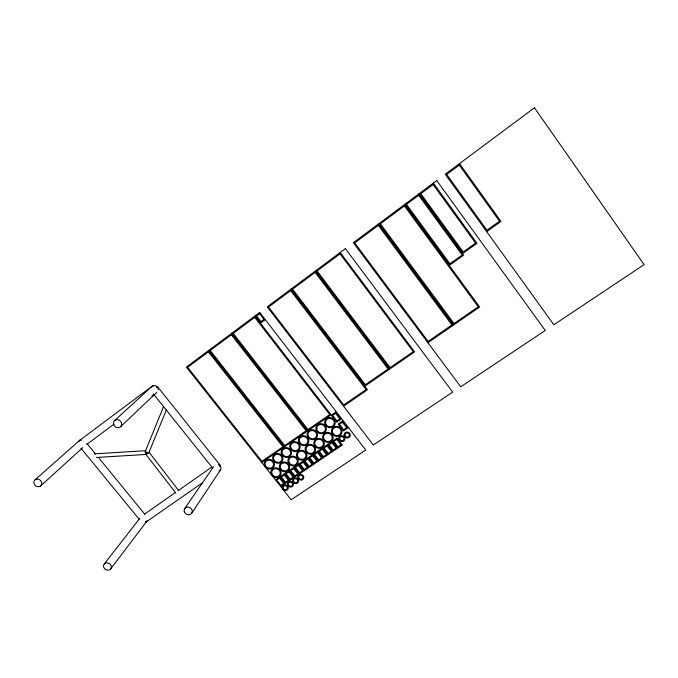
<?xml version="1.0" encoding="UTF-8"?>
<svg xmlns="http://www.w3.org/2000/svg" width="678" height="678" viewBox="0 0 678 678"><rect width="100%" height="100%" fill="white"/><g stroke="black" fill="none" stroke-linecap="round" stroke-linejoin="round"><path stroke-width="1.02" d="M145.1 451.87L163.635 406.461M148.651 453.175L166.441 409.749M191.815 513.06L220.621 469.761M184.569 508.746L213.545 466.735M220.367 465.455L157.643 386.807L156.728 387.655M110.506 569.173A4.085 3.517 34.2 0 0 107.921 562.952A4.085 3.517 34.2 0 0 103.776 567.444A4.085 3.517 34.2 0 0 110.506 569.173L146.677 521.45M104.293 563.884L139.821 518.323M120.828 426.496L156.72 392.426M114.87 420.343L152.186 386.172L79.555 440.454L35.171 479.71M40.485 486.101A4.17 3.593 40.9 0 0 39.027 479.439A4.17 3.593 40.9 0 0 33.985 483.177A4.17 3.593 40.9 0 0 40.485 486.101L82.724 447.658M147.44 452.319L145.456 453.675M86.818 444.344L113.87 424.233M151.906 395.944L153.592 394.689M265.276 319.609L260.818 322.906L255.292 315.736M486.677 231.656L501 221.426L459.498 163.61M144.465 514.187L175.551 492.457M178.144 490.643L211.816 467.1M145.923 522.119L202.171 482.999M427.894 342.721L453.328 325.186L378.527 223.935M261.716 462.498L284.184 447.048L208.544 350.56M343.551 406.224L367.434 389.808L290.837 289.26M275.446 479.871L279.726 476.973L284.989 483.643L280.7 486.524M157.135 387.079L157.584 386.807M94.234 453.87L145.77 450.709M96.412 457.464L145.872 454.463M86.92 443.429L95.573 453.997M98.895 458.065L144.795 514.204M80.919 448.158L138.998 519.034M153.482 393.994L212.417 467.735M208.926 350.272L284.574 446.785L307.431 431.064L231.512 333.449M231.901 333.161L307.82 430.793L331.084 414.8L254.894 316.033M145.346 453.658L175.805 493.025M149.05 452.218L178.823 490.745M291.243 288.955L365.154 385.985L389.46 369.23L315.295 271.039M315.711 270.725L389.875 368.942L414.622 351.874L340.203 252.479M378.96 223.613L453.76 324.881L479.668 307.015L404.622 204.493M405.063 204.163L449.675 265.123L463.599 255.208L418.911 193.849M419.36 193.518L462.93 253.36L476.998 243.334L433.352 183.094M147.948 453.557A1.89 0.848 20.8 0 1 145.253 452.429M146.795 454.353A1.881 0.67 87.5 0 1 146.228 451.751M219.841 470.405A3.78 1.602 55.4 0 1 219.477 470.956M218.443 464.549A3.78 3.424 32.6 0 1 219.104 471.066M146.473 521.06A3.67 1.881 55.6 0 1 145.567 522.246M147.05 520.941A3.678 3.229 34.5 0 1 145.626 522.179M151.287 387.206A3.848 3.5 42.2 0 1 158.271 389.808M220.053 465.43A3.822 0.551 -38.7 0 1 219.647 466.523M79.182 441.166A3.729 1.924 51.6 0 1 81.267 440.395M78.724 441.437A3.746 3.297 41.5 0 1 80.758 439.92M151.906 386.824A3.839 1.636 52.4 0 1 153.262 386.062M259.767 312.405L186.357 367.095L291.15 499.754L365.764 450.048L259.742 312.422M345.399 248.614L267.217 306.854L373.332 445.005L452.675 392.155L345.399 248.614M436.759 180.551L353.34 242.699L460.735 386.782L545.265 330.474L436.759 180.551M534.459 107.777L445.243 174.229L553.858 324.754L644.1 264.632L534.459 107.777M208.426 351.84L187.645 367.306L261.861 461.294L282.896 446.819L208.426 351.84M231.376 334.746L210.231 350.492L284.726 445.556L306.117 430.835L231.376 334.746M254.75 317.355L233.224 333.381L307.981 429.555L329.762 414.572L254.75 317.355M259.589 313.745L256.623 315.956L260.971 321.592L263.937 319.389L259.589 313.745M290.676 290.608L268.564 307.066L343.729 404.961L366.086 389.579L290.676 290.608M315.117 272.403L292.599 289.167L365.349 384.697L388.096 369.002L315.117 272.403M340.017 253.869L317.084 270.946L390.079 367.637L413.241 351.653L340.017 253.869M378.316 225.35L354.738 242.91L428.115 341.39L451.921 324.957L378.316 225.35M404.402 205.934L380.375 223.825L453.997 323.525L478.244 306.795L404.402 205.934M418.682 195.306L406.495 204.375L449.912 263.717L462.167 254.996L418.682 195.306M433.115 184.56L420.801 193.73L463.176 251.945L475.558 243.114L433.115 184.56M459.252 165.101L446.709 174.441L486.94 230.215L499.542 221.206L459.252 165.101M335.813 412.156L331.313 415.25L336.652 422.174L341.161 419.097L335.813 412.156M335.635 413.411L332.635 415.478L336.83 420.919L339.839 418.868L335.635 413.411M342.61 420.979L338.102 424.055L343.432 430.954L347.941 427.894L342.61 420.979M342.432 422.233L339.424 424.284L343.61 429.708L346.619 427.665L342.432 422.233M284.404 473.803L280.107 476.71L285.37 483.38L289.667 480.482L284.404 473.803M289.099 470.617L284.785 473.541L290.057 480.227L294.371 477.32L289.099 470.617M293.811 467.422L289.489 470.354L294.752 477.058L299.083 474.142L293.811 467.422M298.549 464.218L294.201 467.167L299.473 473.88L303.82 470.947L298.549 464.218M303.295 461.006L298.93 463.955L304.21 470.693L308.566 467.752L303.295 461.006M308.058 457.777L303.676 460.743L308.956 467.489L313.338 464.54L308.058 457.777M312.838 454.54L308.448 457.514L313.728 464.277L318.118 461.32L312.838 454.54M317.635 451.285L313.228 454.277L318.516 461.048L322.923 458.082L317.635 451.285M322.448 448.022L318.024 451.023L323.313 457.82L327.737 454.836L322.448 448.022M327.279 444.751L322.838 447.76L328.135 454.574L332.576 451.582L327.279 444.751M332.127 441.463L327.669 444.488L332.974 451.311L337.424 448.311L332.127 441.463M336.991 438.166L332.525 441.2L337.822 448.039L342.297 445.031L336.991 438.166M279.573 478.168L276.717 480.1L280.853 485.338L283.709 483.406L279.573 478.168M284.251 475.007L281.387 476.948L285.523 482.185L288.387 480.253L284.251 475.007M288.947 471.82L286.074 473.769L290.209 479.024L293.082 477.083L288.947 471.82M293.659 468.634L290.769 470.591L294.913 475.854L297.803 473.905L293.659 468.634M298.388 465.43L295.489 467.396L299.634 472.676L302.532 470.718L298.388 465.43M303.134 462.218L300.227 464.193L304.371 469.481L307.278 467.523L303.134 462.218M307.888 458.998L304.973 460.972L309.126 466.278L312.041 464.311L307.888 458.998M312.668 455.76L309.744 457.743L313.897 463.057L316.821 461.082L312.668 455.76M317.465 452.514L314.524 454.506L318.677 459.828L321.618 457.853L317.465 452.514M322.279 449.26L319.33 451.251L323.482 456.591L326.432 454.607L322.279 449.26M327.101 445.988L324.143 447.989L328.305 453.345L331.271 451.345L327.101 445.988M331.949 442.7L328.983 444.717L333.144 450.082L336.119 448.082L331.949 442.7M336.813 439.412L333.839 441.429L338 446.81L340.983 444.793L336.813 439.412M299.057 478.321A2.17 1.992 25 0 0 302.744 478.185A2.17 1.992 25 0 0 300.557 475.219A2.17 1.992 25 0 0 299.057 478.321M293.862 481.804A2.17 1.983 25.3 0 0 297.54 481.677A2.17 1.983 25.3 0 0 295.362 478.719A2.17 1.983 25.3 0 0 293.862 481.804M288.692 485.279A2.161 1.975 25.7 0 0 292.362 485.151A2.161 1.975 25.7 0 0 290.184 482.202A2.161 1.975 25.7 0 0 288.692 485.279M283.429 488.575A2.161 1.966 26 0 0 287.108 488.787A2.161 1.966 26 0 0 285.235 485.677A2.161 1.966 26 0 0 283.429 488.575M345.382 436.14A2.22 2.068 21.1 0 0 349.17 435.979A2.22 2.068 21.1 0 0 346.975 432.928A2.22 2.068 21.1 0 0 345.382 436.14M339.992 439.785A2.212 2.059 21.7 0 0 343.771 439.624A2.212 2.059 21.7 0 0 341.576 436.581A2.212 2.059 21.7 0 0 339.992 439.785M333.127 433.649A4.432 4.136 22.6 0 0 340.687 433.327A4.432 4.136 22.6 0 0 336.288 427.225A4.432 4.136 22.6 0 0 333.127 433.649M324.304 439.649A4.415 4.11 23.5 0 0 331.83 439.327A4.415 4.11 23.5 0 0 327.44 433.259A4.415 4.11 23.5 0 0 324.304 439.649M315.541 445.615A4.399 4.085 24.3 0 0 323.033 445.302A4.399 4.085 24.3 0 0 318.643 439.251A4.399 4.085 24.3 0 0 315.541 445.615M306.837 451.531A4.382 4.06 25.1 0 0 314.295 451.234A4.382 4.06 25.1 0 0 309.905 445.209A4.382 4.06 25.1 0 0 306.837 451.531M298.184 457.413A4.373 4.034 25.8 0 0 305.609 457.125A4.373 4.034 25.8 0 0 301.227 451.124A4.373 4.034 25.8 0 0 298.184 457.413M289.362 462.913A4.356 4.009 26.4 0 0 296.786 463.32A4.356 4.009 26.4 0 0 293.023 457.006A4.356 4.009 26.4 0 0 289.362 462.913M280.819 468.727A4.339 3.983 27 0 0 288.218 469.134A4.339 3.983 27 0 0 284.446 462.854A4.339 3.983 27 0 0 280.819 468.727M272.336 474.498A4.331 3.958 27.5 0 0 279.7 474.914A4.331 3.958 27.5 0 0 275.929 468.659A4.331 3.958 27.5 0 0 272.336 474.498M326.347 424.894A4.432 4.153 23.9 0 0 333.915 424.555A4.432 4.153 23.9 0 0 329.5 418.436A4.432 4.153 23.9 0 0 326.347 424.894M317.541 430.928A4.424 4.127 24.7 0 0 325.067 430.598A4.424 4.127 24.7 0 0 320.66 424.504A4.424 4.127 24.7 0 0 317.541 430.928M308.787 436.929A4.407 4.102 25.5 0 0 316.279 436.607A4.407 4.102 25.5 0 0 311.872 430.538A4.407 4.102 25.5 0 0 308.787 436.929M299.854 442.539A4.39 4.076 26.2 0 0 307.354 442.92A4.39 4.076 26.2 0 0 303.575 436.53A4.39 4.076 26.2 0 0 299.854 442.539M291.218 448.455A4.373 4.051 26.9 0 0 298.684 448.853A4.373 4.051 26.9 0 0 294.896 442.488A4.373 4.051 26.9 0 0 291.218 448.455M282.633 454.345A4.365 4.017 27.5 0 0 290.065 454.743A4.365 4.017 27.5 0 0 286.277 448.404A4.365 4.017 27.5 0 0 282.633 454.345M274.098 460.184A4.348 3.992 28 0 0 281.497 460.591A4.348 3.992 28 0 0 277.717 454.285A4.348 3.992 28 0 0 274.098 460.184M265.623 465.998A4.331 3.966 28.5 0 0 272.988 466.405A4.331 3.966 28.5 0 0 269.208 460.125A4.331 3.966 28.5 0 0 265.623 465.998M298.312 478.778A3.102 2.839 25 0 0 303.575 478.592A3.102 2.839 25 0 0 300.464 474.354A3.102 2.839 25 0 0 298.312 478.778M293.125 482.261A3.093 2.831 25.3 0 0 298.379 482.075A3.093 2.831 25.3 0 0 295.269 477.854A3.093 2.831 25.3 0 0 293.125 482.261M287.955 485.736A3.085 2.822 25.7 0 0 293.193 485.558A3.085 2.822 25.7 0 0 290.082 481.338A3.085 2.822 25.7 0 0 287.955 485.736M282.65 488.957A3.085 2.814 26 0 0 287.896 489.262A3.085 2.814 26 0 0 285.226 484.821A3.085 2.814 26 0 0 282.65 488.957M344.61 436.624A3.17 2.958 21.1 0 0 350.026 436.395A3.17 2.958 21.1 0 0 346.89 432.03A3.17 2.958 21.1 0 0 344.61 436.624M339.22 440.268A3.161 2.949 21.7 0 0 344.627 440.039A3.161 2.949 21.7 0 0 341.492 435.691A3.161 2.949 21.7 0 0 339.22 440.268M332.356 434.132A5.382 5.026 22.6 0 0 341.543 433.734A5.382 5.026 22.6 0 0 336.203 426.326A5.382 5.026 22.6 0 0 332.356 434.132M323.542 440.124A5.356 4.992 23.5 0 0 332.686 439.742A5.356 4.992 23.5 0 0 327.347 432.361A5.356 4.992 23.5 0 0 323.542 440.124M314.787 446.082A5.339 4.958 24.3 0 0 323.881 445.709A5.339 4.958 24.3 0 0 318.558 438.361A5.339 4.958 24.3 0 0 314.787 446.082M306.083 452.006A5.322 4.932 25.1 0 0 315.143 451.641A5.322 4.932 25.1 0 0 309.812 444.319A5.322 4.932 25.1 0 0 306.083 452.006M297.439 457.887A5.305 4.899 25.8 0 0 306.456 457.531A5.305 4.899 25.8 0 0 301.134 450.243A5.305 4.899 25.8 0 0 297.439 457.887M288.565 463.303A5.288 4.865 26.4 0 0 297.591 463.803A5.288 4.865 26.4 0 0 293.015 456.133A5.288 4.865 26.4 0 0 288.565 463.303M280.031 469.108A5.271 4.839 27 0 0 289.014 469.617A5.271 4.839 27 0 0 284.446 461.981A5.271 4.839 27 0 0 280.031 469.108M271.556 474.88A5.255 4.805 27.5 0 0 280.497 475.388A5.255 4.805 27.5 0 0 275.921 467.795A5.255 4.805 27.5 0 0 271.556 474.88M325.584 425.377A5.382 5.043 23.9 0 0 334.771 424.962A5.382 5.043 23.9 0 0 329.415 417.529A5.382 5.043 23.9 0 0 325.584 425.377M316.779 431.411A5.365 5.009 24.7 0 0 325.923 431.013A5.365 5.009 24.7 0 0 320.575 423.606A5.365 5.009 24.7 0 0 316.779 431.411M308.032 437.403A5.348 4.975 25.5 0 0 317.135 437.013A5.348 4.975 25.5 0 0 311.787 429.649A5.348 4.975 25.5 0 0 308.032 437.403M299.057 442.929A5.331 4.949 26.2 0 0 308.159 443.404A5.331 4.949 26.2 0 0 303.566 435.649A5.331 4.949 26.2 0 0 299.057 442.929M290.421 448.853A5.314 4.915 26.9 0 0 299.481 449.336A5.314 4.915 26.9 0 0 294.896 441.607A5.314 4.915 26.9 0 0 290.421 448.853M281.836 454.735A5.297 4.882 27.5 0 0 290.862 455.218A5.297 4.882 27.5 0 0 286.277 447.531A5.297 4.882 27.5 0 0 281.836 454.735M273.31 460.574A5.28 4.848 28 0 0 282.294 461.065A5.28 4.848 28 0 0 277.709 453.413A5.28 4.848 28 0 0 273.31 460.574M264.844 466.379A5.263 4.822 28.5 0 0 273.785 466.879A5.263 4.822 28.5 0 0 269.2 459.26A5.263 4.822 28.5 0 0 264.844 466.379M184.374 511.898A4.212 3.746 32.4 0 0 191.374 513.653A4.212 3.746 32.4 0 0 188.831 507.144A4.212 3.746 32.4 0 0 184.374 511.898M113.54 423.996A4.305 3.848 41.3 0 0 120.269 427.004A4.305 3.848 41.3 0 0 118.913 420.013A4.305 3.848 41.3 0 0 113.54 423.996"/></g></svg>
